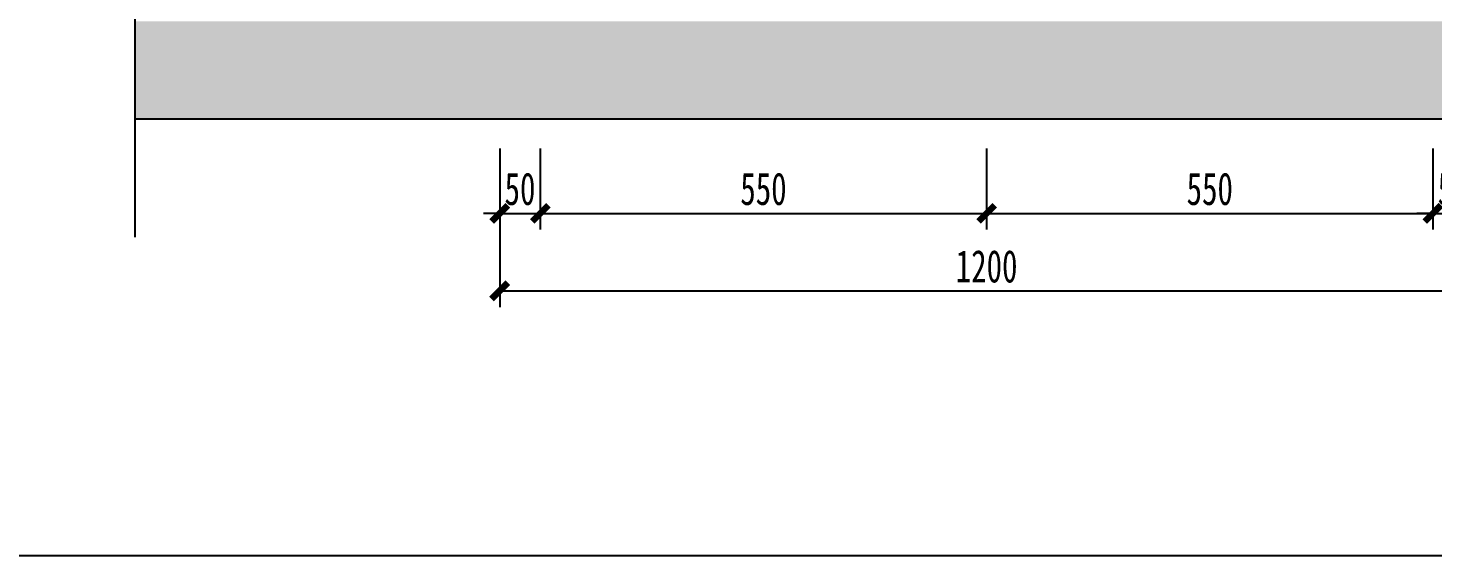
# Model space of a CAD drawing. Header units: millimetres. Extents: x 3111864 to 3154170, y -3068724 to -3044687.
# Drawn here: x 3121958 to 3123689, y -3068724 to -3068074 of the extents above; entities that cross this region are included whole.
import ezdxf

# ---------------------------------------------------------------- set-up
doc = ezdxf.new("R2010")
doc.units = ezdxf.units.MM
doc.header["$LTSCALE"] = 500
doc.header["$MEASUREMENT"] = 0
doc.header["$PDMODE"] = 2
doc.layers.get('0').update_dxf_attribs({"linetype": 'CONTINUOUS'})
doc.layers.get('DEFPOINTS').update_dxf_attribs({"linetype": 'CONTINUOUS'})
doc.layers.add('DEFPOINTS(视图框)', color=250, linetype='CONTINUOUS', plot=False)
for name, color, linetype in [('E-楼板、墙体', 6, 'CONTINUOUS'), ('W-尺寸', 5, 'CONTINUOUS'), ('W-索引符号', 2, 'CONTINUOUS')]:
    doc.layers.add(name, color=color, linetype=linetype)
doc.styles.add('DIM', font='SimSun.ttf', dxfattribs={"width": 0.7})
doc.dimstyles.new('20', dxfattribs={"dimscale": 20, "dimtxt": 2, "dimasz": 1, "dimexe": 1, "dimexo": 1, "dimgap": 0.5, "dimtad": 1, "dimdec": 0, "dimzin": 0, "dimdsep": 46, "dimtxsty": 'DIM', "dimblk": 'ARCHTICK', "dimcen": 0, "dimclrd": 5, "dimclre": 5, "dimclrt": 35, "dimadec": 0, "dimazin": 0, "dimtfac": 0.5, "dimtdec": 0, "dimtix": 1, "dimtmove": 2, "dimatfit": 2, "dimldrblk": 'A', "dimfxl": 0, "dimtolj": 1, "dimtzin": 0, "dimlwd": -1, "dimlwe": -1, "dimarcsym": 0})

# ---------------------------------------------------------------- blocks, each defined once
blk = doc.blocks.new('*U1124')
at = {"color": 35}
blk.add_lwpolyline([(85.19290306837948, 0), (1.438751633471838, 0), (2.548763485443487, -1.426411790124121, -0.9012426957163656), (2.145204766356528, -1.813903905069992), (-2.145204766356528, 1.813903905069992, 0.9012426957168463), (-2.548763485465315, 1.426411790118664), (-1.438751633487755, 0), (-85.19290306837948, 7.983845200902733e-15)], format="xyb", dxfattribs=at)
blk = doc.blocks.new('_ArchTick')
at = {"color": 0, "linetype": 'ByBlock', "const_width": 0.4}
blk.add_lwpolyline([(-0.5, -0.5), (0.5, 0.5)], dxfattribs=at)
blk = doc.blocks.new('*D1458')
at = {"layer": 'DEFPOINTS', "color": 0, "ltscale": 100}
for p in [(3122539.172314254, -3067904.832915439), (3122589.17231438, -3067904.832915439, -8.477395143876653e-09), (3122589.17231438, -3068302.340910131)]:
    blk.add_point(p, dxfattribs=at)
at = {"layer": 'W-尺寸', "color": 5, "ltscale": 100}
for p, q in [((3122539.172314254, -3068222.340910131), (3122539.172314254, -3068322.340910131)), ((3122589.17231438, -3068222.340910131), (3122589.17231438, -3068322.340910131)), ((3122539.172314254, -3068302.340910131), (3122519.172314254, -3068302.340910131)), ((3122539.172314254, -3068302.340910131), (3122589.17231438, -3068302.340910131)), ((3122589.17231438, -3068302.340910131), (3122609.17231438, -3068302.340910131))]:
    blk.add_line(p, q, dxfattribs=at)
at = {"layer": 'W-尺寸', "color": 5, "ltscale": 100, "xscale": 20, "yscale": 20, "zscale": 20}
blk.add_blockref('_ArchTick', (3122539.172314254, -3068302.340910131), dxfattribs=at)
at = {"layer": 'W-尺寸', "color": 5, "ltscale": 100, "xscale": 20, "yscale": 20, "zscale": 20, "rotation": 180}
blk.add_blockref('_ArchTick', (3122589.17231438, -3068302.340910131), dxfattribs=at)
at = {"layer": 'W-尺寸', "color": 35, "ltscale": 100, "insert": (3122564.172314317, -3068272.340910131), "char_height": 40, "attachment_point": 5, "style": 'DIM'}
blk.add_mtext('\\A1;50', dxfattribs=at)
blk = doc.blocks.new('A')
for p, q in [((-1.435067392276323, 1.147654099946521), (-1.089590771724033, 1.437450103912851)), ((-1.435067392276323, 1.147654099946521), (-0.3688396396728422, 0)), ((-1.089590771724033, 1.437450103912851), (0, 0)), ((-0.3688396396728422, 3.638e-12), (-2.127066897330223, 0)), ((-1.435067392276323, -1.147654099946521), (-0.3688396396728422, 0)), ((-1.089590771724033, -1.437450103912851), (0, 0)), ((-1.435067392276323, -1.147654099946521), (-1.089590771724033, -1.437450103912851))]:
    blk.add_line(p, q)
for points in [[(-1.435067392276323, 1.147654099946521), (-1.089590771724033, 1.437450103912851), (-0.3688396396728422, 0), (0, 0)], [(-1.435067392276323, -1.147654099946521), (-1.089590771724033, -1.437450103912851), (-0.3688396396728422, 0), (0, 0)]]:
    blk.add_solid(points)
blk = doc.blocks.new('*D1459')
at = {"layer": 'DEFPOINTS', "color": 0, "ltscale": 100}
for p in [(3122589.17231438, -3067904.832915439, -8.477395143876653e-09), (3123139.171750063, -3068005.779874709), (3123139.171750063, -3068302.340910131)]:
    blk.add_point(p, dxfattribs=at)
at = {"layer": 'W-尺寸', "color": 5, "ltscale": 100}
for p, q in [((3122589.17231438, -3068222.340910131), (3122589.17231438, -3068322.340910131)), ((3123139.171750063, -3068222.340910131), (3123139.171750063, -3068322.340910131)), ((3122589.17231438, -3068302.340910131), (3123139.171750063, -3068302.340910131))]:
    blk.add_line(p, q, dxfattribs=at)
at = {"layer": 'W-尺寸', "color": 5, "ltscale": 100, "xscale": 20, "yscale": 20, "zscale": 20, "rotation": 180}
blk.add_blockref('_ArchTick', (3122589.17231438, -3068302.340910131), dxfattribs=at)
at = {"layer": 'W-尺寸', "color": 5, "ltscale": 100, "xscale": 20, "yscale": 20, "zscale": 20}
blk.add_blockref('_ArchTick', (3123139.171750063, -3068302.340910131), dxfattribs=at)
at = {"layer": 'W-尺寸', "color": 35, "ltscale": 100, "insert": (3122864.172032221, -3068272.340910131), "char_height": 40, "attachment_point": 5, "style": 'DIM'}
blk.add_mtext('\\A1;550', dxfattribs=at)
blk = doc.blocks.new('*D1460')
at = {"layer": 'DEFPOINTS', "color": 0, "ltscale": 100}
for p in [(3123139.171750063, -3068005.779874709), (3123689.171185746, -3068005.779874709, -8.477395143507982e-09), (3123689.171185746, -3068302.340910131)]:
    blk.add_point(p, dxfattribs=at)
at = {"layer": 'W-尺寸', "color": 5, "ltscale": 100}
for p, q in [((3123139.171750063, -3068222.340910131), (3123139.171750063, -3068322.340910131)), ((3123689.171185746, -3068222.340910131), (3123689.171185746, -3068322.340910131)), ((3123139.171750063, -3068302.340910131), (3123689.171185746, -3068302.340910131))]:
    blk.add_line(p, q, dxfattribs=at)
at = {"layer": 'W-尺寸', "color": 5, "ltscale": 100, "xscale": 20, "yscale": 20, "zscale": 20, "rotation": 180}
blk.add_blockref('_ArchTick', (3123139.171750063, -3068302.340910131), dxfattribs=at)
at = {"layer": 'W-尺寸', "color": 5, "ltscale": 100, "xscale": 20, "yscale": 20, "zscale": 20}
blk.add_blockref('_ArchTick', (3123689.171185746, -3068302.340910131), dxfattribs=at)
at = {"layer": 'W-尺寸', "color": 35, "ltscale": 100, "insert": (3123414.171467904, -3068272.340910131), "char_height": 40, "attachment_point": 5, "style": 'DIM'}
blk.add_mtext('\\A1;550', dxfattribs=at)
blk = doc.blocks.new('*D1461')
at = {"layer": 'DEFPOINTS', "color": 0, "ltscale": 100}
for p in [(3123689.171185746, -3068005.779874709, -8.477395143507982e-09), (3123739.171185745, -3067997.933156375, -8.477395143876653e-09), (3123739.171185745, -3068302.340910131)]:
    blk.add_point(p, dxfattribs=at)
at = {"layer": 'W-尺寸', "color": 5, "ltscale": 100}
for p, q in [((3123689.171185746, -3068222.340910131), (3123689.171185746, -3068322.340910131)), ((3123739.171185745, -3068222.340910131), (3123739.171185745, -3068322.340910131)), ((3123689.171185746, -3068302.340910131), (3123669.171185746, -3068302.340910131)), ((3123689.171185746, -3068302.340910131), (3123739.171185745, -3068302.340910131)), ((3123739.171185745, -3068302.340910131), (3123759.171185745, -3068302.340910131))]:
    blk.add_line(p, q, dxfattribs=at)
at = {"layer": 'W-尺寸', "color": 5, "ltscale": 100, "xscale": 20, "yscale": 20, "zscale": 20}
blk.add_blockref('_ArchTick', (3123689.171185746, -3068302.340910131), dxfattribs=at)
at = {"layer": 'W-尺寸', "color": 5, "ltscale": 100, "xscale": 20, "yscale": 20, "zscale": 20, "rotation": 180}
blk.add_blockref('_ArchTick', (3123739.171185745, -3068302.340910131), dxfattribs=at)
at = {"layer": 'W-尺寸', "color": 35, "ltscale": 100, "insert": (3123714.171185746, -3068272.340910131), "char_height": 40, "attachment_point": 5, "style": 'DIM'}
blk.add_mtext('\\A1;50', dxfattribs=at)
blk = doc.blocks.new('*D1462')
at = {"layer": 'DEFPOINTS', "color": 0, "ltscale": 100}
for p in [(3122539.172314254, -3068222.340910131), (3123739.171185745, -3068222.340910131), (3123739.171185745, -3068397.802129247)]:
    blk.add_point(p, dxfattribs=at)
at = {"layer": 'W-尺寸', "color": 5, "ltscale": 100}
for p, q in [((3122539.172314254, -3068317.802129247), (3122539.172314254, -3068417.802129247)), ((3123739.171185745, -3068317.802129247), (3123739.171185745, -3068417.802129247)), ((3122539.172314254, -3068397.802129247), (3123739.171185745, -3068397.802129247))]:
    blk.add_line(p, q, dxfattribs=at)
at = {"layer": 'W-尺寸', "color": 5, "ltscale": 100, "xscale": 20, "yscale": 20, "zscale": 20, "rotation": 180}
blk.add_blockref('_ArchTick', (3122539.172314254, -3068397.802129247), dxfattribs=at)
at = {"layer": 'W-尺寸', "color": 5, "ltscale": 100, "xscale": 20, "yscale": 20, "zscale": 20}
blk.add_blockref('_ArchTick', (3123739.171185745, -3068397.802129247), dxfattribs=at)
at = {"layer": 'W-尺寸', "color": 35, "ltscale": 100, "insert": (3123139.17175, -3068367.802129247), "char_height": 40, "attachment_point": 5, "style": 'DIM'}
blk.add_mtext('\\A1;1200', dxfattribs=at)

msp = doc.modelspace()

# ---------------------------------------------------------------- hatches: boundary and pattern name
at = {"layer": 'W-尺寸', "ltscale": 100}
h = msp.add_hatch(color=251, dxfattribs=at)
h.paths.add_polyline_path([(3123969.635562139, -3068185.779874709), (3123969.635562139, -3068065.779874709), (3122089.768079347, -3068065.779874709), (3122089.768079347, -3068185.779874709)])
h.paths.add_polyline_path([(3122089.768079347, -3064965.779874709), (3122089.768079347, -3065085.779874709), (3123969.635562139, -3065085.779874709), (3123969.635562139, -3064965.779874709)])

# ---------------------------------------------------------------- linework, layer by layer
at = {"layer": 'DEFPOINTS(视图框)', "color": 1, "ltscale": 100}
msp.add_lwpolyline([(3111863.812903668, -3055938.21044604), (3154170.075993018, -3055938.21044604), (3154170.075993018, -3068724.417734409), (3111863.812903668, -3068724.417734409)], close=True, dxfattribs=at)
at = {"layer": 'E-楼板、墙体', "elevation": -8.477395143876653e-09}
msp.add_lwpolyline([(3122089.768079347, -3068185.779874709), (3123969.635562139, -3068185.779874709)], dxfattribs=at)

# ---------------------------------------------------------------- block references
at = {"layer": 'W-索引符号', "color": 1, "xscale": 20, "yscale": 20, "zscale": 20, "rotation": 270}
msp.add_blockref('*U1124', (3122089.768079347, -3066627.727032718), dxfattribs=at)

# ---------------------------------------------------------------- dimensions: what is measured, and where the dimension line sits
at = {"layer": 'W-尺寸', "color": 251, "ltscale": 100}
for base, p1, p2, picture, middle in [((3122589.17231438, -3068302.340910131), (3122539.172314254, -3067904.832915439), (3122589.17231438, -3067904.832915439, -8.477395143876653e-09), '*D1458', (3122564.172314317, -3068272.340910131)), ((3123139.171750063, -3068302.340910131), (3122589.17231438, -3067904.832915439, -8.477395143876653e-09), (3123139.171750063, -3068005.779874709), '*D1459', (3122864.172032221, -3068272.340910131)), ((3123689.171185746, -3068302.340910131), (3123139.171750063, -3068005.779874709), (3123689.171185746, -3068005.779874709, -8.477395143507982e-09), '*D1460', (3123414.171467904, -3068272.340910131)), ((3123739.171185745, -3068302.340910131), (3123689.171185746, -3068005.779874709, -8.477395143507982e-09), (3123739.171185745, -3067997.933156375, -8.477395143876653e-09), '*D1461', (3123714.171185746, -3068272.340910131)), ((3123739.171185745, -3068397.802129247), (3122539.172314254, -3068222.340910131), (3123739.171185745, -3068222.340910131), '*D1462', (3123139.17175, -3068367.802129247))]:
    dim = msp.add_linear_dim(base=base, p1=p1, p2=p2, dimstyle='20', dxfattribs=at)
    dim.commit()
    dim.dimension.update_dxf_attribs({"geometry": picture, "text_midpoint": middle})

doc.saveas('drawing.dxf')
